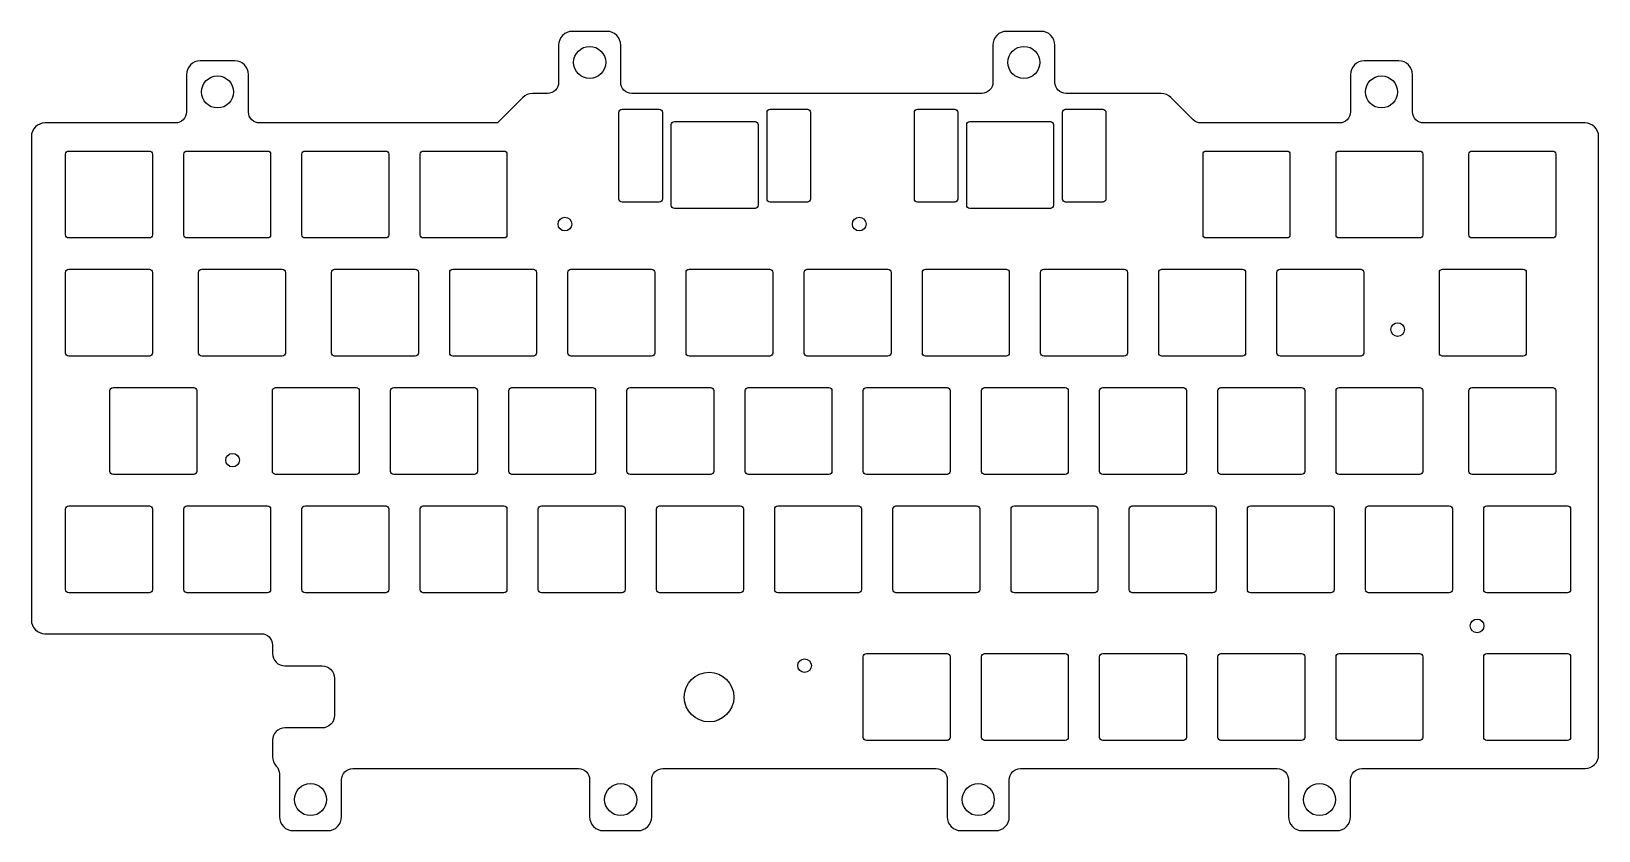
# Model space of a CAD drawing. Header units: millimetres. Extents: x -251 to 2, y -117 to 12.
import ezdxf

# ---------------------------------------------------------------- set-up
doc = ezdxf.new("R2010")
doc.units = ezdxf.units.MM
doc.layers.get('0').update_dxf_attribs({"linetype": 'CONTINUOUS'})

msp = doc.modelspace()

# ---------------------------------------------------------------- linework, layer by layer
for points in [[(-209.874425, -100.4834, 0.4142135624), (-211.874425, -102.4834), (-211.874425, -105.111177, 0.1950596145), (-211.252966, -106.643564, -0.1950596145), (-210.7445, -107.897334), (-210.7445, -114.8334, 0.4142135624), (-208.5445, -117.0334), (-202.9445, -117.0334, 0.4142135624), (-200.7445, -114.8334), (-200.7445, -108.8334, -0.4142135624), (-198.9445, -107.0334), (-162.5445, -107.0334, -0.4142135624), (-160.7445, -108.8334), (-160.7445, -114.8334, 0.4142135624), (-158.5445, -117.0334), (-152.9445, -117.0334, 0.4142135624), (-150.7445, -114.8334), (-150.7445, -108.8334, -0.4142135624), (-148.9445, -107.0334), (-104.894425, -107.0334, -0.4142135624), (-103.094425, -108.8334), (-103.094425, -114.8334, 0.4142135624), (-100.894425, -117.0334), (-95.294425, -117.0334, 0.4142135624), (-93.094425, -114.8334), (-93.094425, -108.8334, -0.4142135624), (-91.294425, -107.0334), (-49.894425, -107.0334, -0.4142135624), (-48.094425, -108.8334), (-48.094425, -114.8334, 0.4142135624), (-45.894425, -117.0334), (-40.294425, -117.0334, 0.4142135624), (-38.094425, -114.8334), (-38.094425, -108.8334, -0.4142135624), (-36.294425, -107.0334), (-0.294425, -107.0334, 0.4142135624), (1.905575, -104.8334), (1.905575, -5.220865, 0.4142135624), (-0.294425, -3.020865), (-26.294425, -3.020865, -0.4142135624), (-28.094425, -1.220865), (-28.094425, 4.779135, 0.4142135624), (-30.294425, 6.979135), (-35.894425, 6.979135, 0.4142135624), (-38.094425, 4.779135), (-38.094425, -1.220865, -0.4142135624), (-39.894425, -3.020865), (-62.178921, -3.020865, -0.1989123674), (-63.451713, -2.493657), (-67.042635, 1.097265, 0.1989123674), (-68.59827, 1.74163), (-83.9445, 1.74163, -0.4142135624), (-85.7445, 3.54163), (-85.7445, 9.54163, 0.4142135624), (-87.9445, 11.74163), (-93.5445, 11.74163, 0.4142135624), (-95.7445, 9.54163), (-95.7445, 3.54163, -0.4142135624), (-97.5445, 1.74163), (-153.9445, 1.74163, -0.4142135624), (-155.7445, 3.54163), (-155.7445, 9.54163, 0.4142135624), (-157.9445, 11.74163), (-163.5445, 11.74163, 0.4142135624), (-165.7445, 9.54163), (-165.7445, 3.54163, -0.4142135624), (-167.5445, 1.74163), (-169.95173, 1.74163, 0.1989123674), (-171.507365, 1.097265), (-175.625495, -3.020865), (-213.9445, -3.020865, -0.4142135624), (-215.7445, -1.220865), (-215.7445, 4.779135, 0.4142135624), (-217.9445, 6.979135), (-223.5445, 6.979135, 0.4142135624), (-225.7445, 4.779135), (-225.7445, -1.220865, -0.4142135624), (-227.5445, -3.020865), (-248.5445, -3.020865, 0.4142135624), (-250.7445, -5.220865), (-250.7445, -83.1034, 0.4142135624), (-248.5445, -85.3034), (-213.674425, -85.3034, -0.4142135624), (-211.874425, -87.1034), (-211.874425, -88.4834, 0.4142135624), (-209.874425, -90.4834), (-203.874425, -90.4834, -0.4142135624), (-201.874425, -92.4834), (-201.874425, -98.4834, -0.4142135624), (-203.874425, -100.4834)], [(-149.5264, -15.783), (-155.5264, -15.783, -0.4142135624), (-156.0264, -15.283), (-156.0264, -1.283, -0.4142135624), (-155.5264, -0.783), (-149.5264, -0.783, -0.4142135624), (-149.0264, -1.283), (-149.0264, -15.283, -0.4142135624)], [(-125.6504, -15.783), (-131.6504, -15.783, -0.4142135624), (-132.1504, -15.283), (-132.1504, -1.283, -0.4142135624), (-131.6504, -0.783), (-125.6504, -0.783, -0.4142135624), (-125.1504, -1.283), (-125.1504, -15.283, -0.4142135624)], [(-101.9014, -15.783), (-107.9014, -15.783, -0.4142135624), (-108.4014, -15.283), (-108.4014, -1.283, -0.4142135624), (-107.9014, -0.783), (-101.9014, -0.783, -0.4142135624), (-101.4014, -1.283), (-101.4014, -15.283, -0.4142135624)], [(-78.0254, -15.783), (-84.0254, -15.783, -0.4142135624), (-84.5254, -15.283), (-84.5254, -1.283, -0.4142135624), (-84.0254, -0.783), (-78.0254, -0.783, -0.4142135624), (-77.5254, -1.283), (-77.5254, -15.283, -0.4142135624)], [(-147.588, -12.0826), (-147.5884, -12.0826), (-147.5884, -7.48273), (-147.588, -7.48273), (-147.588, -3.28364, -0.4142135624), (-147.088, -2.78364), (-134.0884, -2.78364, -0.4142135624), (-133.5884, -3.28364), (-133.5884, -16.283, -0.4142135624), (-134.0884, -16.783), (-147.088, -16.783, -0.4142135624), (-147.588, -16.283)], [(-99.9628, -12.0826), (-99.9634, -12.0826), (-99.9634, -7.48273), (-99.9628, -7.48273), (-99.9628, -3.28364, -0.4142135624), (-99.4628, -2.78364), (-86.4634, -2.78364, -0.4142135624), (-85.9634, -3.28364), (-85.9634, -16.283, -0.4142135624), (-86.4634, -16.783), (-99.4628, -16.783, -0.4142135624), (-99.9628, -16.283)], [(-244.719, -7.54613), (-231.72, -7.54613, -0.4142135624), (-231.22, -8.04613), (-231.22, -21.0456, -0.4142135624), (-231.72, -21.5456), (-244.719, -21.5456, -0.4142135624), (-245.219, -21.0456), (-245.219, -8.04613, -0.4142135624)], [(-225.669, -7.54613), (-212.67, -7.54613, -0.4142135624), (-212.17, -8.04613), (-212.17, -21.0456, -0.4142135624), (-212.67, -21.5456), (-225.669, -21.5456, -0.4142135624), (-226.169, -21.0456), (-226.169, -8.04613, -0.4142135624)], [(-206.619, -7.54613), (-193.62, -7.54613, -0.4142135624), (-193.12, -8.04613), (-193.12, -21.0456, -0.4142135624), (-193.62, -21.5456), (-206.619, -21.5456, -0.4142135624), (-207.119, -21.0456), (-207.119, -8.04613, -0.4142135624)], [(-187.569, -7.54613), (-174.57, -7.54613, -0.4142135624), (-174.07, -8.04613), (-174.07, -21.0456, -0.4142135624), (-174.57, -21.5456), (-187.569, -21.5456, -0.4142135624), (-188.069, -21.0456), (-188.069, -8.04613, -0.4142135624)], [(-61.3628, -7.54613), (-48.3621, -7.54613, -0.4142135624), (-47.8621, -8.04613), (-47.8621, -21.0456, -0.4142135624), (-48.3621, -21.5456), (-61.3628, -21.5456, -0.4142135624), (-61.8628, -21.0456), (-61.8628, -8.04613, -0.4142135624)], [(-39.9315, -7.54613), (-26.9322, -7.54613, -0.4142135624), (-26.4322, -8.04613), (-26.4322, -21.0456, -0.4142135624), (-26.9322, -21.5456), (-39.9315, -21.5456, -0.4142135624), (-40.4315, -21.0456), (-40.4315, -8.04613, -0.4142135624)], [(-18.5004, -7.54613), (-5.50091, -7.54613, -0.4142135624), (-5.00091, -8.04613), (-5.00091, -21.0456, -0.4142135624), (-5.50091, -21.5456), (-18.5004, -21.5456, -0.4142135624), (-19.0004, -21.0456), (-19.0004, -8.04613, -0.4142135624)], [(-244.719, -26.5961), (-231.72, -26.5961, -0.4142135624), (-231.22, -27.0961), (-231.22, -40.0955, -0.4142135624), (-231.72, -40.5955), (-244.719, -40.5955, -0.4142135624), (-245.219, -40.0955), (-245.219, -27.0961, -0.4142135624)], [(-223.288, -26.5961), (-210.287, -26.5961, -0.4142135624), (-209.787, -27.0961), (-209.787, -40.0955, -0.4142135624), (-210.287, -40.5955), (-223.288, -40.5955, -0.4142135624), (-223.788, -40.0955), (-223.788, -27.0961, -0.4142135624)], [(-201.857, -26.5961), (-188.857, -26.5961, -0.4142135624), (-188.357, -27.0961), (-188.357, -40.0955, -0.4142135624), (-188.857, -40.5955), (-201.857, -40.5955, -0.4142135624), (-202.357, -40.0955), (-202.357, -27.0961, -0.4142135624)], [(-182.807, -26.5961), (-169.807, -26.5961, -0.4142135624), (-169.307, -27.0961), (-169.307, -40.0955, -0.4142135624), (-169.807, -40.5955), (-182.807, -40.5955, -0.4142135624), (-183.307, -40.0955), (-183.307, -27.0961, -0.4142135624)], [(-163.757, -26.5961), (-150.757, -26.5961, -0.4142135624), (-150.257, -27.0961), (-150.257, -40.0955, -0.4142135624), (-150.757, -40.5955), (-163.757, -40.5955, -0.4142135624), (-164.257, -40.0955), (-164.257, -27.0961, -0.4142135624)], [(-144.707, -26.5961), (-131.707, -26.5961, -0.4142135624), (-131.207, -27.0961), (-131.207, -40.0955, -0.4142135624), (-131.707, -40.5955), (-144.707, -40.5955, -0.4142135624), (-145.207, -40.0955), (-145.207, -27.0961, -0.4142135624)], [(-125.657, -26.5961), (-112.657, -26.5961, -0.4142135624), (-112.157, -27.0961), (-112.157, -40.0955, -0.4142135624), (-112.657, -40.5955), (-125.657, -40.5955, -0.4142135624), (-126.157, -40.0955), (-126.157, -27.0961, -0.4142135624)], [(-106.607, -26.5961), (-93.6072, -26.5961, -0.4142135624), (-93.1072, -27.0961), (-93.1072, -40.0955, -0.4142135624), (-93.6072, -40.5955), (-106.607, -40.5955, -0.4142135624), (-107.107, -40.0955), (-107.107, -27.0961, -0.4142135624)], [(-87.5565, -26.5961), (-74.5572, -26.5961, -0.4142135624), (-74.0572, -27.0961), (-74.0572, -40.0955, -0.4142135624), (-74.5572, -40.5955), (-87.5565, -40.5955, -0.4142135624), (-88.0565, -40.0955), (-88.0565, -27.0961, -0.4142135624)], [(-68.5065, -26.5961), (-55.5072, -26.5961, -0.4142135624), (-55.0072, -27.0961), (-55.0072, -40.0955, -0.4142135624), (-55.5072, -40.5955), (-68.5065, -40.5955, -0.4142135624), (-69.0065, -40.0955), (-69.0065, -27.0961, -0.4142135624)], [(-49.4565, -26.5961), (-36.4572, -26.5961, -0.4142135624), (-35.9572, -27.0961), (-35.9572, -40.0955, -0.4142135624), (-36.4572, -40.5955), (-49.4565, -40.5955, -0.4142135624), (-49.9565, -40.0955), (-49.9565, -27.0961, -0.4142135624)], [(-23.2629, -26.5961), (-10.26203, -26.5961, -0.4142135624), (-9.76203, -27.0961), (-9.76203, -40.0955, -0.4142135624), (-10.26203, -40.5955), (-23.2629, -40.5955, -0.4142135624), (-23.7629, -40.0955), (-23.7629, -27.0961, -0.4142135624)], [(-224.5759, -59.6455), (-237.5759, -59.6455, -0.4142135624), (-238.0759, -59.1455), (-238.0759, -46.1455, -0.4142135624), (-237.5759, -45.6455), (-224.5759, -45.6455, -0.4142135624), (-224.0759, -46.1455), (-224.0759, -59.1455, -0.4142135624)], [(-198.38215, -59.6455), (-211.38215, -59.6455, -0.4142135624), (-211.88215, -59.1455), (-211.88215, -46.1455, -0.4142135624), (-211.38215, -45.6455), (-198.38215, -45.6455, -0.4142135624), (-197.88215, -46.1455), (-197.88215, -59.1455, -0.4142135624)], [(-179.33215, -59.6455), (-192.33215, -59.6455, -0.4142135624), (-192.83215, -59.1455), (-192.83215, -46.1455, -0.4142135624), (-192.33215, -45.6455), (-179.33215, -45.6455, -0.4142135624), (-178.83215, -46.1455), (-178.83215, -59.1455, -0.4142135624)], [(-160.28215, -59.6455), (-173.28215, -59.6455, -0.4142135624), (-173.78215, -59.1455), (-173.78215, -46.1455, -0.4142135624), (-173.28215, -45.6455), (-160.28215, -45.6455, -0.4142135624), (-159.78215, -46.1455), (-159.78215, -59.1455, -0.4142135624)], [(-141.23215, -59.6455), (-154.23215, -59.6455, -0.4142135624), (-154.73215, -59.1455), (-154.73215, -46.1455, -0.4142135624), (-154.23215, -45.6455), (-141.23215, -45.6455, -0.4142135624), (-140.73215, -46.1455), (-140.73215, -59.1455, -0.4142135624)], [(-122.18215, -59.6455), (-135.18215, -59.6455, -0.4142135624), (-135.68215, -59.1455), (-135.68215, -46.1455, -0.4142135624), (-135.18215, -45.6455), (-122.18215, -45.6455, -0.4142135624), (-121.68215, -46.1455), (-121.68215, -59.1455, -0.4142135624)], [(-103.13215, -59.6455), (-116.13215, -59.6455, -0.4142135624), (-116.63215, -59.1455), (-116.63215, -46.1455, -0.4142135624), (-116.13215, -45.6455), (-103.13215, -45.6455, -0.4142135624), (-102.63215, -46.1455), (-102.63215, -59.1455, -0.4142135624)], [(-84.08215, -59.6455), (-97.08215, -59.6455, -0.4142135624), (-97.58215, -59.1455), (-97.58215, -46.1455, -0.4142135624), (-97.08215, -45.6455), (-84.08215, -45.6455, -0.4142135624), (-83.58215, -46.1455), (-83.58215, -59.1455, -0.4142135624)], [(-65.03215, -59.6455), (-78.03215, -59.6455, -0.4142135624), (-78.53215, -59.1455), (-78.53215, -46.1455, -0.4142135624), (-78.03215, -45.6455), (-65.03215, -45.6455, -0.4142135624), (-64.53215, -46.1455), (-64.53215, -59.1455, -0.4142135624)], [(-45.98215, -59.6455), (-58.98215, -59.6455, -0.4142135624), (-59.48215, -59.1455), (-59.48215, -46.1455, -0.4142135624), (-58.98215, -45.6455), (-45.98215, -45.6455, -0.4142135624), (-45.48215, -46.1455), (-45.48215, -59.1455, -0.4142135624)], [(-26.93215, -59.6455), (-39.93215, -59.6455, -0.4142135624), (-40.43215, -59.1455), (-40.43215, -46.1455, -0.4142135624), (-39.93215, -45.6455), (-26.93215, -45.6455, -0.4142135624), (-26.43215, -46.1455), (-26.43215, -59.1455, -0.4142135624)], [(-5.5009, -59.6455), (-18.5009, -59.6455, -0.4142135624), (-19.0009, -59.1455), (-19.0009, -46.1455, -0.4142135624), (-18.5009, -45.6455), (-5.5009, -45.6455, -0.4142135624), (-5.0009, -46.1455), (-5.0009, -59.1455, -0.4142135624)], [(-244.719, -64.6963), (-231.72, -64.6963, -0.4142135624), (-231.22, -65.1963), (-231.22, -78.1956, -0.4142135624), (-231.72, -78.6956), (-244.719, -78.6956, -0.4142135624), (-245.219, -78.1956), (-245.219, -65.1963, -0.4142135624)], [(-225.669, -64.6963), (-212.67, -64.6963, -0.4142135624), (-212.17, -65.1963), (-212.17, -78.1956, -0.4142135624), (-212.67, -78.6956), (-225.669, -78.6956, -0.4142135624), (-226.169, -78.1956), (-226.169, -65.1963, -0.4142135624)], [(-206.619, -64.6963), (-193.62, -64.6963, -0.4142135624), (-193.12, -65.1963), (-193.12, -78.1956, -0.4142135624), (-193.62, -78.6956), (-206.619, -78.6956, -0.4142135624), (-207.119, -78.1956), (-207.119, -65.1963, -0.4142135624)], [(-187.569, -64.6963), (-174.57, -64.6963, -0.4142135624), (-174.07, -65.1963), (-174.07, -78.1956, -0.4142135624), (-174.57, -78.6956), (-187.569, -78.6956, -0.4142135624), (-188.069, -78.1956), (-188.069, -65.1963, -0.4142135624)], [(-168.519, -64.6963), (-155.52, -64.6963, -0.4142135624), (-155.02, -65.1963), (-155.02, -78.1956, -0.4142135624), (-155.52, -78.6956), (-168.519, -78.6956, -0.4142135624), (-169.019, -78.1956), (-169.019, -65.1963, -0.4142135624)], [(-149.469, -64.6963), (-136.47, -64.6963, -0.4142135624), (-135.97, -65.1963), (-135.97, -78.1956, -0.4142135624), (-136.47, -78.6956), (-149.469, -78.6956, -0.4142135624), (-149.969, -78.1956), (-149.969, -65.1963, -0.4142135624)], [(-130.419, -64.6963), (-117.418, -64.6963, -0.4142135624), (-116.918, -65.1963), (-116.918, -78.1956, -0.4142135624), (-117.418, -78.6956), (-130.419, -78.6956, -0.4142135624), (-130.919, -78.1956), (-130.919, -65.1963, -0.4142135624)], [(-111.369, -64.6963), (-98.3683, -64.6963, -0.4142135624), (-97.8683, -65.1963), (-97.8683, -78.1956, -0.4142135624), (-98.3683, -78.6956), (-111.369, -78.6956, -0.4142135624), (-111.869, -78.1956), (-111.869, -65.1963, -0.4142135624)], [(-92.319, -64.6963), (-79.3197, -64.6963, -0.4142135624), (-78.8197, -65.1963), (-78.8197, -78.1956, -0.4142135624), (-79.3197, -78.6956), (-92.319, -78.6956, -0.4142135624), (-92.819, -78.1956), (-92.819, -65.1963, -0.4142135624)], [(-73.269, -64.6963), (-60.2697, -64.6963, -0.4142135624), (-59.7697, -65.1963), (-59.7697, -78.1956, -0.4142135624), (-60.2697, -78.6956), (-73.269, -78.6956, -0.4142135624), (-73.769, -78.1956), (-73.769, -65.1963, -0.4142135624)], [(-54.219, -64.6963), (-41.2197, -64.6963, -0.4142135624), (-40.7197, -65.1963), (-40.7197, -78.1956, -0.4142135624), (-41.2197, -78.6956), (-54.219, -78.6956, -0.4142135624), (-54.719, -78.1956), (-54.719, -65.1963, -0.4142135624)], [(-35.169, -64.6963), (-22.1697, -64.6963, -0.4142135624), (-21.6697, -65.1963), (-21.6697, -78.1956, -0.4142135624), (-22.1697, -78.6956), (-35.169, -78.6956, -0.4142135624), (-35.669, -78.1956), (-35.669, -65.1963, -0.4142135624)], [(-16.1192, -64.6963), (-3.11965, -64.6963, -0.4142135624), (-2.61965, -65.1963), (-2.61965, -78.1956, -0.4142135624), (-3.11965, -78.6956), (-16.1192, -78.6956, -0.4142135624), (-16.6192, -78.1956), (-16.6192, -65.1963, -0.4142135624)], [(-116.132, -88.5088), (-103.132, -88.5088, -0.4142135624), (-102.632, -89.0088), (-102.632, -102.008, -0.4142135624), (-103.132, -102.508), (-116.132, -102.508, -0.4142135624), (-116.632, -102.008), (-116.632, -89.0088, -0.4142135624)], [(-97.0815, -88.5088), (-84.0822, -88.5088, -0.4142135624), (-83.5822, -89.0088), (-83.5822, -102.008, -0.4142135624), (-84.0822, -102.508), (-97.0815, -102.508, -0.4142135624), (-97.5815, -102.008), (-97.5815, -89.0088, -0.4142135624)], [(-78.0315, -88.5088), (-65.0322, -88.5088, -0.4142135624), (-64.5322, -89.0088), (-64.5322, -102.008, -0.4142135624), (-65.0322, -102.508), (-78.0315, -102.508, -0.4142135624), (-78.5315, -102.008), (-78.5315, -89.0088, -0.4142135624)], [(-58.9815, -88.5088), (-45.9822, -88.5088, -0.4142135624), (-45.4822, -89.0088), (-45.4822, -102.008, -0.4142135624), (-45.9822, -102.508), (-58.9815, -102.508, -0.4142135624), (-59.4815, -102.008), (-59.4815, -89.0088, -0.4142135624)], [(-39.9315, -88.5088), (-26.9322, -88.5088, -0.4142135624), (-26.4322, -89.0088), (-26.4322, -102.008, -0.4142135624), (-26.9322, -102.508), (-39.9315, -102.508, -0.4142135624), (-40.4315, -102.008), (-40.4315, -89.0088, -0.4142135624)], [(-16.1192, -88.5088), (-3.11965, -88.5088, -0.4142135624), (-2.61965, -89.0088), (-2.61965, -102.008, -0.4142135624), (-3.11965, -102.508), (-16.1192, -102.508, -0.4142135624), (-16.6192, -102.008), (-16.6192, -89.0088, -0.4142135624)]]:
    msp.add_lwpolyline(points, format="xyb", close=True)
for centre, radius in [((-160.7445, 6.74163), 2.5815), ((-90.7445, 6.74163), 2.5815), ((-220.7445, 1.979135), 2.5815), ((-33.094425, 1.979135), 2.5815), ((-164.744425, -19.3034), 1.1), ((-117.294425, -19.3034), 1.1), ((-30.494425, -36.3034), 1.1), ((-218.3159, -57.3455), 1.1), ((-17.694425, -84.0534), 1.1), ((-126.094425, -90.4534), 1.1), ((-141.494181, -95.508), 4), ((-205.7445, -112.0334), 2.5815), ((-155.7445, -112.0334), 2.5815), ((-98.094425, -112.0334), 2.5815), ((-43.094425, -112.0334), 2.5815)]:
    msp.add_circle(centre, radius)

doc.saveas('drawing.dxf')
